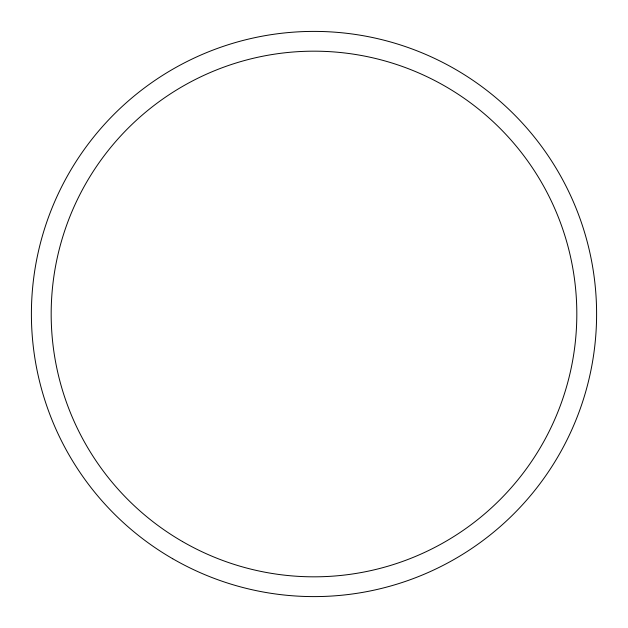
<?xml version="1.0" encoding="UTF-8"?>
<svg xmlns="http://www.w3.org/2000/svg" width="628" height="628" viewBox="0 0 628 628"><rect width="100%" height="100%" fill="white"/><g stroke="black" fill="none" stroke-linecap="round" stroke-linejoin="round"><path stroke-width="0.94" d="M172.7 558.739A282.6 282.6 0 0 0 596.6 314A282.6 282.6 0 0 0 172.7 69.261A282.6 282.6 0 0 0 172.7 558.739M182.591 541.611A262.818 262.818 0 0 0 576.818 314A262.818 262.818 0 0 0 182.591 86.389A262.818 262.818 0 0 0 182.591 541.611"/></g></svg>
